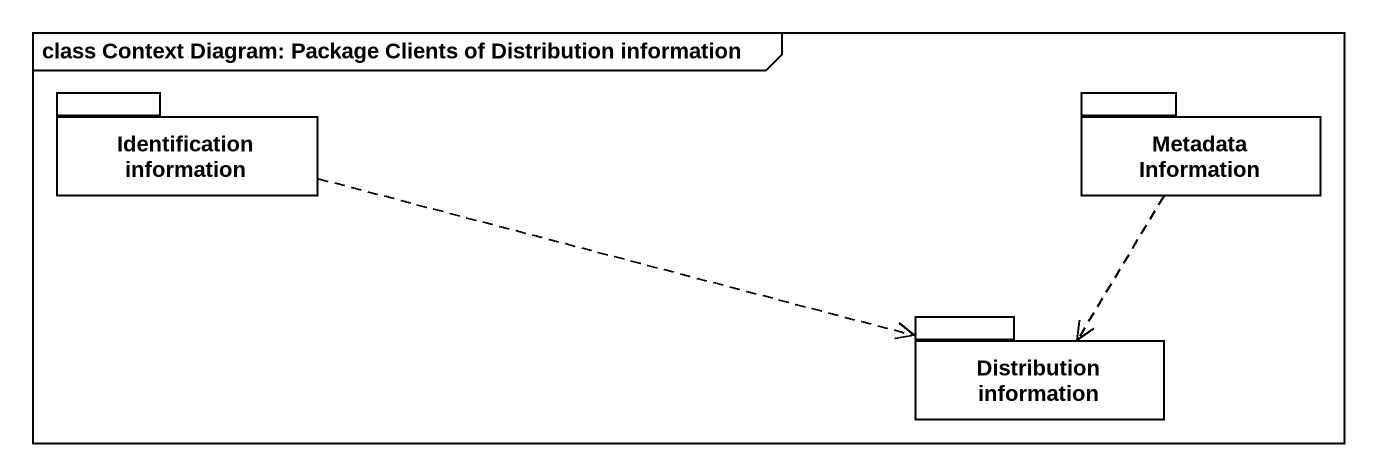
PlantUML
@startuml
mainframe class Context Diagram: Package Clients of Distribution information
package "Identification information" as Identification_information #FFFFFF {
}
package "Metadata Information" as Metadata_Information #FFFFFF {
}
package "Distribution information" as Distribution_information #FFFFFF {
}
Identification_information .right.> Distribution_information
Metadata_Information ..> Distribution_information
@enduml
